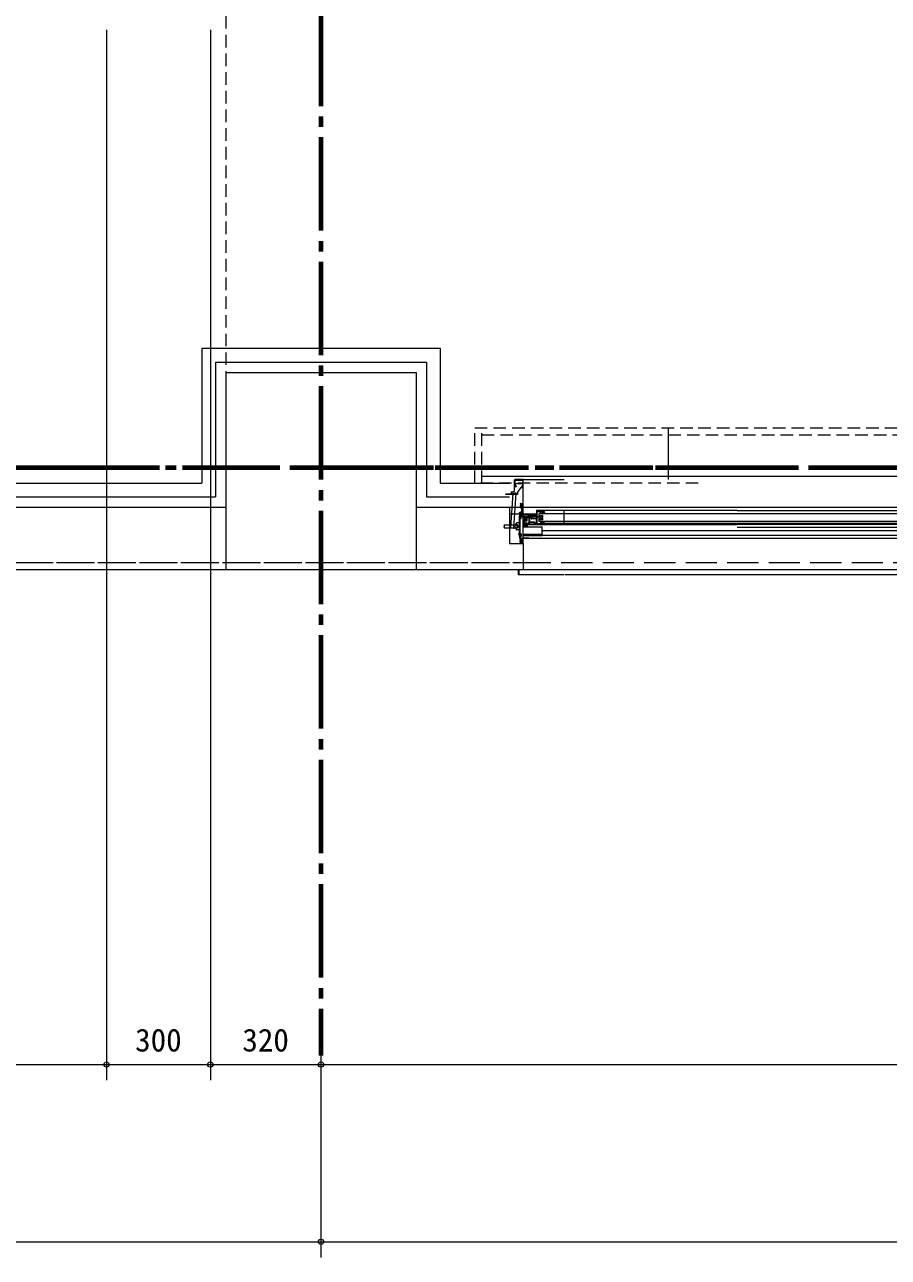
# Model space of a CAD drawing. Units: millimetres at full size, sheet at 1:30. Extents: x -16828 to 149130, y 47892 to 100313.
# Drawn here: x -672 to 1826, y 48667 to 52231 of the extents above; entities that cross this region are included whole.
import ezdxf
from ezdxf.enums import TextEntityAlignment as Align

# ---------------------------------------------------------------- set-up
doc = ezdxf.new("R2010")
doc.units = ezdxf.units.MM
doc.header["$LTSCALE"] = 30
doc.header["$PDMODE"] = 32
doc.header["$PDSIZE"] = 15
for name, pattern in [('CHAIN2', [12, 9, -1, 1, -1]), ('DASHED1', [1.8, 1.2, -0.6]), ('DASHED3', [4, 3, -1]), ('DOUBLE_CHAIN1', [8.8, 5, -1, 0.6, -0.6, 0.6, -1])]:
    doc.linetypes.add(name, pattern=pattern)
for name, color, linetype, lineweight in [('0-0', 7, 'CHAIN2', 15), ('0-1', 7, 'Continuous', 15), ('2-0_通芯', 7, 'DOUBLE_CHAIN1', 15), ('2-1_躯体', 7, 'Continuous', 15), ('2-3_間仕切り', 7, 'Continuous', 15), ('2-A_建具', 7, 'Continuous', 15), ('9-6_無題7', 7, 'Continuous', 15)]:
    doc.layers.add(name, color=color, linetype=linetype, lineweight=lineweight)
doc.styles.add('ＭＳ ゴシック', font='')
doc.styles.get('ＭＳ ゴシック').set_extended_font_data('MS Gothic')

msp = doc.modelspace()

# ---------------------------------------------------------------- linework, layer by layer
at = {"layer": '0-0', "color": 1, "lineweight": 60}
for p, q in [((184.96, 68105.86), (184.96, 49250.86)), ((-9565.04, 50950.86), (35684.96, 50950.86))]:
    msp.add_line(p, q, dxfattribs=at)
at = {"layer": '0-1', "linetype": 'DASHED1'}
msp.add_line((-90.04, 55225.86), (-90.04, 50655.86), dxfattribs=at)
at = {"layer": '0-1'}
for p, q in [((-90.04, 51225.86), (459.96, 51225.86)), ((-90.04, 51225.86), (-90.04, 50655.86)), ((459.96, 51225.86), (459.96, 50655.86)), ((-1260.04, 50835.86), (-90.04, 50835.86)), ((459.96, 50835.86), (5909.96, 50835.86)), ((-6110.04, 50655.86), (31079.96, 50655.86))]:
    msp.add_line(p, q, dxfattribs=at)
at = {"layer": '0-1', "linetype": 'DASHED3'}
msp.add_line((-1280.04, 50675.86), (21780.96, 50675.86), dxfattribs=at)
at = {"layer": '2-0_通芯', "color": 1, "lineweight": 60}
msp.add_line((-10727.74, 50950.86), (35684.96, 50950.86), dxfattribs=at)
at = {"layer": '2-1_躯体'}
for p, q in [((-90.04, 51225.86), (459.96, 51225.86)), ((-90.04, 51225.86), (-90.04, 50655.86)), ((459.96, 51225.86), (459.96, 50655.86)), ((-1260.04, 50835.86), (-90.04, 50835.86)), ((459.96, 50835.86), (729.96, 50835.86)), ((-1300.04, 50655.86), (769.96, 50655.86))]:
    msp.add_line(p, q, dxfattribs=at)
at = {"layer": '2-1_躯体', "linetype": 'DASHED3'}
msp.add_line((-1300.04, 50675.86), (769.96, 50675.86), dxfattribs=at)
at = {"layer": '2-1_躯体'}
msp.add_lwpolyline([(729.96, 50835.86), (729.96, 50730.86), (769.96, 50730.86), (769.96, 50655.86)], dxfattribs=at)
at = {"layer": '2-3_間仕切り'}
for p, q in [((-160.04, 51295.86), (-160.04, 50905.86)), ((-120.04, 51255.86), (-120.04, 50865.86)), ((-1275.04, 50905.86), (-160.04, 50905.86)), ((529.96, 50905.86), (729.96, 50905.86)), ((489.96, 50865.86), (729.96, 50865.86))]:
    msp.add_line(p, q, dxfattribs=at)
for points in [[(-5900.04, 55195.86), (-5900.04, 51255.86), (-5510.04, 51255.86), (-5510.04, 50865.86), (-120.04, 50865.86)], [(-160.04, 51295.86), (529.96, 51295.86), (529.96, 50905.86)], [(-120.04, 51255.86), (489.96, 51255.86), (489.96, 50865.86)]]:
    msp.add_lwpolyline(points, dxfattribs=at)
at = {"layer": '2-A_建具', "linetype": 'DASHED1'}
for p, q in [((649.96, 50905.86), (649.96, 51065.86)), ((649.96, 51045.86), (5719.96, 51045.86)), ((1275.96, 51065.86), (5093.96, 51065.86))]:
    msp.add_line(p, q, dxfattribs=at)
at = {"layer": '2-A_建具'}
for p, q in [((1189.96, 50915.86), (1189.96, 51065.86)), ((649.96, 50925.86), (5719.96, 50925.86)), ((744.96, 50882.91), (744.96, 50915.36)), ((769.46, 50915.86), (745.46, 50915.86)), ((746.96, 50898.81), (746.96, 50904.41)), ((746.96, 50904.41), (767.96, 50904.41)), ((767.96, 50904.41), (767.96, 50898.81)), ((769.96, 50915.86), (888.46, 50915.86)), ((719.96, 50874.71), (752.96, 50874.71)), ((719.96, 50872.41), (719.96, 50874.71)), ((752.96, 50872.41), (719.96, 50872.41)), ((722.61, 50872.41), (722.61, 50874.71)), ((727.11, 50872.41), (727.11, 50874.71)), ((733.47, 50776.16), (740.27, 50876.96)), ((734.96, 50880.23), (744.96, 50882.91)), ((734.96, 50880.23), (734.96, 50874.71)), ((740.27, 50876.96), (741.33, 50877.89)), ((740.27, 50876.96), (749.25, 50876.36)), ((742.45, 50775.56), (749.25, 50876.36)), ((744.96, 50895.91), (749.76, 50895.91)), ((745.46, 50895.86), (749.21, 50895.86)), ((748.46, 50897.31), (746.96, 50898.81)), ((749.76, 50897.31), (748.46, 50897.31)), ((752.96, 50879.56), (752.96, 50872.41)), ((761.16, 50865.66), (760.96, 50865.86)), ((766.46, 50897.31), (765.16, 50897.31)), ((765.16, 50895.91), (767.96, 50895.91)), ((765.71, 50895.86), (767.96, 50895.86)), ((767.96, 50898.81), (766.46, 50897.31)), ((767.96, 50895.91), (767.96, 50892.41)), ((768.46, 50895.36), (768.46, 50846.19)), ((764.76, 50844.11), (764.9, 50844.11)), ((764.9, 50841.81), (764.76, 50841.81)), ((765.66, 50844.58), (765.75, 50844.66)), ((765.75, 50841.26), (765.66, 50841.35)), ((766.54, 50844.8), (766.66, 50844.75)), ((766.66, 50841.17), (766.54, 50841.12)), ((767.31, 50844.55), (767.46, 50844.54)), ((767.46, 50841.39), (767.31, 50841.37)), ((768.28, 50843.36), (768.24, 50843.21)), ((768.24, 50842.71), (768.28, 50842.56)), ((807.76, 50815.86), (729.96, 50815.86)), ((757.66, 50810.36), (757.66, 50751.36)), ((759.96, 50810.36), (757.66, 50810.36)), ((760.03, 50804.25), (757.73, 50803.32)), ((758.23, 50816.51), (757.75, 50817.53)), ((758.23, 50816.51), (764.29, 50820.01)), ((761.84, 50817.25), (759.38, 50821.51)), ((759.9, 50816.67), (763.32, 50818.64)), ((759.9, 50816.67), (759.94, 50816.59)), ((763.72, 50817.96), (759.94, 50816.59)), ((759.94, 50816.59), (760.38, 50816.59)), ((759.96, 50807.36), (759.96, 50815.86)), ((759.96, 50810.36), (759.96, 50751.36)), ((760.01, 50816.96), (760.11, 50816.79)), ((761.53, 50804.86), (760.03, 50804.25)), ((763.21, 50803.06), (760.03, 50801.77)), ((760.2, 50816.13), (760.42, 50816.51)), ((760.2, 50816.13), (760.29, 50815.98)), ((764.07, 50817.36), (760.29, 50815.98)), ((760.29, 50815.98), (760.73, 50815.98)), ((760.38, 50816.59), (763.5, 50817.58)), ((760.42, 50816.51), (760.38, 50816.59)), ((763.54, 50817.51), (760.42, 50816.51)), ((760.55, 50815.53), (760.77, 50815.91)), ((760.73, 50815.98), (763.85, 50816.98)), ((760.77, 50815.91), (760.73, 50815.98)), ((760.9, 50814.92), (764.68, 50816.29)), ((760.9, 50814.92), (761.12, 50815.3)), ((760.9, 50814.92), (760.99, 50814.77)), ((764.77, 50816.14), (760.99, 50814.77)), ((760.99, 50814.77), (761.43, 50814.77)), ((761.12, 50815.3), (761.08, 50815.38)), ((764.24, 50816.29), (761.12, 50815.3)), ((761.25, 50814.32), (765.03, 50815.69)), ((761.25, 50814.32), (761.47, 50814.69)), ((761.25, 50814.32), (761.34, 50814.16)), ((765.12, 50815.54), (761.34, 50814.16)), ((761.34, 50814.16), (761.78, 50814.16)), ((761.43, 50814.77), (764.55, 50815.76)), ((761.47, 50814.69), (761.43, 50814.77)), ((764.59, 50815.69), (761.47, 50814.69)), ((761.53, 50810.36), (761.53, 50804.86)), ((763.83, 50810.36), (761.53, 50810.36)), ((761.6, 50813.71), (765.38, 50815.08)), ((761.6, 50813.71), (761.82, 50814.09)), ((761.6, 50813.71), (761.69, 50813.56)), ((765.47, 50814.93), (761.69, 50813.56)), ((761.69, 50813.56), (762.13, 50813.56)), ((761.78, 50817.75), (763.15, 50818.19)), ((761.78, 50814.16), (764.9, 50815.16)), ((761.82, 50814.09), (761.78, 50814.16)), ((764.94, 50815.08), (761.82, 50814.09)), ((761.95, 50813.1), (765.73, 50814.48)), ((761.95, 50813.1), (762.17, 50813.48)), ((761.95, 50813.1), (762.04, 50812.95)), ((765.82, 50814.32), (762.04, 50812.95)), ((762.04, 50812.95), (762.48, 50812.95)), ((762.13, 50813.56), (765.25, 50814.55)), ((762.17, 50813.48), (762.13, 50813.56)), ((765.29, 50814.48), (762.17, 50813.48)), ((762.3, 50812.5), (762.52, 50812.88)), ((762.3, 50812.5), (762.9, 50812.72)), ((762.3, 50812.5), (762.39, 50812.35)), ((762.94, 50815.35), (762.34, 50816.39)), ((762.99, 50812.56), (762.39, 50812.35)), ((762.48, 50812.95), (765.6, 50813.95)), ((762.52, 50812.88), (762.48, 50812.95)), ((765.64, 50813.87), (762.52, 50812.88)), ((763.22, 50811.66), (762.83, 50812.35)), ((763.01, 50818.69), (763.11, 50818.52)), ((763.37, 50818.57), (763.15, 50818.19)), ((763.19, 50818.11), (763.15, 50818.19)), ((763.18, 50811.63), (763.44, 50811.78)), ((765.51, 50810.91), (763.31, 50812.99)), ((763.41, 50812.9), (766.08, 50813.87)), ((763.44, 50814.48), (766.72, 50808.8)), ((763.72, 50817.96), (763.5, 50817.58)), ((763.54, 50817.51), (763.5, 50817.58)), ((766.17, 50813.72), (763.55, 50812.77)), ((764.29, 50820.01), (763.65, 50820.93)), ((763.7, 50812.62), (765.95, 50813.34)), ((763.83, 50803.98), (763.83, 50810.36)), ((764.07, 50817.36), (763.85, 50816.98)), ((763.89, 50816.9), (763.85, 50816.98)), ((763.98, 50817.51), (764.07, 50817.36)), ((764.15, 50812.19), (766.04, 50813.28)), ((764.42, 50816.75), (764.2, 50816.37)), ((764.24, 50816.29), (764.2, 50816.37)), ((764.68, 50816.29), (764.24, 50816.29)), ((764.32, 50809.65), (766.13, 50809.53)), ((764.49, 50809.97), (765.95, 50809.84)), ((764.77, 50816.14), (764.55, 50815.76)), ((764.59, 50815.69), (764.55, 50815.76)), ((765.03, 50815.69), (764.59, 50815.69)), ((764.68, 50816.29), (764.77, 50816.14)), ((765.12, 50815.54), (764.9, 50815.16)), ((764.94, 50815.08), (764.9, 50815.16)), ((765.38, 50815.08), (764.94, 50815.08)), ((765.03, 50815.69), (765.12, 50815.54)), ((765.47, 50814.93), (765.25, 50814.55)), ((765.29, 50814.48), (765.25, 50814.55)), ((765.73, 50814.48), (765.29, 50814.48)), ((765.38, 50815.08), (765.47, 50814.93)), ((765.51, 50810.91), (766.39, 50809.68)), ((765.82, 50814.32), (765.6, 50813.95)), ((765.64, 50813.87), (765.6, 50813.95)), ((766.08, 50813.87), (765.64, 50813.87)), ((765.73, 50814.48), (765.82, 50814.32)), ((765.92, 50811.6), (767.14, 50811.37)), ((766.17, 50813.72), (765.95, 50813.34)), ((765.99, 50813.26), (765.95, 50813.34)), ((765.95, 50809.84), (766.13, 50809.53)), ((766.04, 50813.28), (767.18, 50811.3)), ((766.08, 50813.87), (766.17, 50813.72)), ((766.13, 50809.53), (766.39, 50809.68)), ((767.18, 50811.3), (766.39, 50809.68)), ((768.76, 50814.66), (768.76, 50747.06)), ((769.96, 50818.26), (768.96, 50819.26)), ((769.96, 50814.86), (783.16, 50814.86)), ((807.96, 50808.96), (769.96, 50808.96)), ((781.46, 50799.46), (769.96, 50799.46)), ((769.96, 50796.06), (775.08, 50796.06)), ((772.46, 50804.66), (781.46, 50804.66)), ((772.46, 50792.46), (772.46, 50788.8)), ((777.39, 50808.94), (773.17, 50807.67)), ((781.24, 50796.46), (775.86, 50796.41)), ((778.86, 50804.06), (778.86, 50803.01)), ((780.09, 50804.36), (779.16, 50804.36)), ((779.19, 50802.54), (781.19, 50801.81)), ((780.39, 50806.36), (780.39, 50804.66)), ((781.56, 50806.36), (780.39, 50806.36)), ((781.46, 50796.41), (781.46, 50804.66)), ((781.56, 50807.03), (781.56, 50806.36)), ((784.96, 50814.46), (807.76, 50814.46)), ((785.36, 50804.36), (785.36, 50807.03)), ((785.36, 50804.36), (785.96, 50804.36)), ((807.96, 50802.03), (795.03, 50802.03)), ((1388.71, 50826.36), (807.76, 50826.36)), ((807.76, 50825.86), (830.26, 50825.86)), ((829.26, 50826.86), (808.76, 50826.86)), ((1962.46, 50817.06), (814.96, 50817.06)), ((814.96, 50817.06), (814.96, 50795.06)), ((814.96, 50812.06), (826.96, 50812.06)), ((826.96, 50800.06), (814.96, 50812.06)), ((826.96, 50812.06), (814.96, 50800.06)), ((826.96, 50800.06), (814.96, 50800.06)), ((1962.46, 50795.06), (814.96, 50795.06)), ((819.96, 50818.06), (819.96, 50822.56)), ((819.96, 50794.06), (819.96, 50789.56)), ((820.96, 50823.56), (823.96, 50823.56)), ((823.96, 50817.06), (820.96, 50817.06)), ((823.96, 50795.06), (820.96, 50795.06)), ((824.96, 50817.06), (824.96, 50824.26)), ((824.96, 50819.45), (829.07, 50823.56)), ((824.96, 50820.86), (827.66, 50823.56)), ((824.96, 50822.27), (826.25, 50823.56)), ((824.96, 50823.56), (829.96, 50823.56)), ((824.96, 50818.03), (830.06, 50823.13)), ((824.96, 50822.56), (824.96, 50818.06)), ((824.96, 50822.37), (830.27, 50817.06)), ((824.96, 50820.96), (828.86, 50817.06)), ((824.96, 50819.55), (827.45, 50817.06)), ((824.96, 50818.13), (826.03, 50817.06)), ((824.96, 50789.75), (830.27, 50795.06)), ((824.96, 50791.16), (828.86, 50795.06)), ((824.96, 50792.58), (827.45, 50795.06)), ((824.96, 50795.06), (824.96, 50787.86)), ((824.96, 50793.99), (826.03, 50795.06)), ((824.96, 50794.09), (830.06, 50788.99)), ((824.96, 50789.56), (824.96, 50794.06)), ((824.96, 50792.68), (829.07, 50788.56)), ((825.19, 50823.56), (831.39, 50817.36)), ((825.19, 50788.56), (831.39, 50794.76)), ((825.4, 50817.06), (830.32, 50821.98)), ((825.4, 50795.06), (830.32, 50790.14)), ((826.6, 50823.56), (830.97, 50819.2)), ((826.6, 50788.56), (830.97, 50792.93)), ((826.82, 50817.06), (830.59, 50820.83)), ((826.82, 50795.06), (830.59, 50791.29)), ((826.96, 50800.06), (826.96, 50812.06)), ((828.02, 50823.56), (830.54, 50821.03)), ((828.23, 50817.06), (830.85, 50819.68)), ((828.23, 50795.06), (830.85, 50792.44)), ((829.43, 50823.56), (830.12, 50822.87)), ((829.65, 50817.06), (831.12, 50818.53)), ((829.65, 50795.06), (831.12, 50793.59)), ((829.96, 50823.56), (831.46, 50817.06)), ((829.96, 50788.56), (831.46, 50795.06)), ((830.26, 50825.56), (830.26, 50825.86)), ((831.06, 50817.06), (831.38, 50817.39)), ((831.06, 50795.06), (831.38, 50794.74)), ((888.56, 50786.66), (888.56, 50826.36)), ((1947.46, 50825.56), (1388.71, 50825.56)), ((714.96, 50785.36), (753.16, 50785.36)), ((714.96, 50776.36), (753.16, 50776.36)), ((742.45, 50775.56), (733.47, 50776.16)), ((742.45, 50775.56), (741.38, 50774.63)), ((748.66, 50787.86), (748.66, 50773.86)), ((757.66, 50790.86), (751.66, 50790.86)), ((757.66, 50770.86), (751.66, 50770.86)), ((753.16, 50785.36), (754.16, 50784.36)), ((753.16, 50785.36), (753.16, 50776.36)), ((754.96, 50758.86), (764.96, 50758.86)), ((763.21, 50758.67), (760.04, 50759.95)), ((761.54, 50751.36), (761.54, 50756.86)), ((763.84, 50757.74), (763.84, 50751.36)), ((769.96, 50786.56), (1388.71, 50786.56)), ((769.96, 50780.26), (781.46, 50780.26)), ((769.96, 50758.2), (824.96, 50758.2)), ((770.96, 50779.66), (823.96, 50779.66)), ((773.17, 50787.85), (777.39, 50786.58)), ((776.26, 50782.06), (776.26, 50781.56)), ((776.28, 50782.16), (776.46, 50782.35)), ((777.96, 50782.36), (776.56, 50782.36)), ((776.73, 50781.26), (777.83, 50782.36)), ((777.26, 50781.46), (779.36, 50781.46)), ((778.77, 50789.75), (777.46, 50790.36)), ((779.96, 50784.76), (778.14, 50786.16)), ((778.26, 50782.79), (780.23, 50784.76)), ((778.26, 50782.66), (778.26, 50783.76)), ((778.27, 50781.46), (779.86, 50783.05)), ((780.56, 50784.76), (778.34, 50786.44)), ((778.42, 50784.3), (778.72, 50784.61)), ((779.26, 50784.76), (782.46, 50784.76)), ((779.45, 50781.29), (780.52, 50782.36)), ((779.86, 50782.82), (779.86, 50783.46)), ((780.16, 50783.76), (782.16, 50783.76)), ((780.66, 50782.36), (780.32, 50782.36)), ((780.33, 50789.72), (784.97, 50791.39)), ((780.37, 50781.35), (780.87, 50781.85)), ((780.57, 50783.76), (781.57, 50784.76)), ((781.92, 50783.76), (782.46, 50784.3)), ((782.16, 50785.89), (781.96, 50784.76)), ((782.46, 50784.06), (782.46, 50786.06)), ((782.46, 50781.26), (782.46, 50782.56)), ((815, 50788.49), (814.92, 50788.49)), ((820.96, 50788.56), (823.96, 50788.56)), ((824.96, 50791.26), (827.66, 50788.56)), ((824.96, 50789.85), (826.25, 50788.56)), ((1952.46, 50788.56), (824.96, 50788.56)), ((824.96, 50755.16), (824.96, 50778.66)), ((1947.46, 50768.06), (824.96, 50768.06)), ((828.02, 50788.56), (830.54, 50791.09)), ((829.43, 50788.56), (830.12, 50789.25)), ((829.96, 50786.46), (829.96, 50788.06)), ((829.96, 50786.66), (1388.71, 50786.66)), ((1947.76, 50786.56), (1388.71, 50786.56)), ((1947.46, 50777.56), (1388.71, 50777.56)), ((759.96, 50751.36), (757.66, 50751.36)), ((759.96, 50746.36), (759.96, 50754.36)), ((759.96, 50736.86), (768.96, 50745.86)), ((759.96, 50739.86), (765.96, 50745.86)), ((759.96, 50742.86), (762.96, 50745.86)), ((759.96, 50745.86), (768.96, 50736.86)), ((759.96, 50733.86), (768.96, 50742.86)), ((759.96, 50742.86), (768.96, 50733.86)), ((759.96, 50739.86), (768.96, 50730.86)), ((759.96, 50736.86), (764.81, 50732.01)), ((759.96, 50733.86), (760.65, 50733.17)), ((1965.26, 50745.86), (760.46, 50745.86)), ((763.84, 50751.36), (761.54, 50751.36)), ((761.92, 50732.82), (768.96, 50739.86)), ((762.96, 50745.86), (768.96, 50739.86)), ((764.26, 50732.17), (768.96, 50736.86)), ((765.96, 50745.86), (768.96, 50742.86)), ((766.61, 50731.51), (768.96, 50733.86)), ((770.96, 50754.16), (823.96, 50754.16)), ((754.96, 50655.86), (754.96, 50640.86)), ((756.96, 50655.86), (756.96, 50640.86)), ((888.46, 50640.86), (754.96, 50640.86)), ((5478.46, 50640.86), (891.46, 50640.86))]:
    msp.add_line(p, q, dxfattribs=at)
at = {"layer": '2-A_建具', "linetype": 'DASHED1'}
msp.add_lwpolyline([(1275.96, 50905.86), (629.96, 50905.86), (629.96, 51065.86), (1275.96, 51065.86)], dxfattribs=at)
at = {"layer": '2-A_建具'}
for points in [[(746.53, 50911.5), (746.46, 50911.69), (746.46, 50913.86)], [(746.53, 50901.5), (746.46, 50901.69), (746.46, 50910.03), (746.53, 50910.22)], [(746.46, 50897.56), (746.46, 50900.03), (746.53, 50900.22)], [(746.96, 50914.36), (750.63, 50914.36), (750.82, 50914.29)], [(752.1, 50914.29), (752.29, 50914.36), (762.63, 50914.36), (762.82, 50914.29)], [(764.1, 50914.29), (764.29, 50914.36), (767.96, 50914.36)], [(768.46, 50913.86), (768.46, 50911.69), (768.39, 50911.5)], [(768.39, 50910.22), (768.46, 50910.03), (768.46, 50901.69), (768.39, 50901.5)], [(768.39, 50900.22), (768.46, 50900.03), (768.46, 50897.56)], [(769.96, 50798.16), (769.96, 50915.36), (769.46, 50915.86)], [(741.33, 50877.89), (748.32, 50877.42), (749.25, 50876.36)], [(748.68, 50897.15), (748.47, 50897.06), (746.96, 50897.06)], [(767.96, 50892.41), (761.96, 50892.41), (752.96, 50879.56)], [(767.96, 50897.06), (766.44, 50897.06), (766.23, 50897.15)], [(764.86, 50831.56), (764.86, 50829.16), (764.56, 50828.86), (764.56, 50820.16), (761.65, 50818.48), (761.55, 50818.29), (761.08, 50818.01), (760.86, 50818.02), (758.05, 50816.4), (759.17, 50814.46), (759.96, 50814.46)], [(766.46, 50846.16), (762.38, 50846.16), (761.86, 50846.46), (761.16, 50846.46), (761.16, 50844.86), (764.06, 50844.86), (764.36, 50844.54)], [(764.36, 50841.38), (764.06, 50841.06), (761.16, 50841.06), (761.16, 50839.46), (762.16, 50839.46), (762.16, 50836.46), (763.56, 50836.46), (763.56, 50836.96), (763.16, 50837.53), (763.16, 50839.76), (768.46, 50839.76), (768.46, 50832.36), (766.56, 50832.36)], [(764.13, 50839.31), (763, 50837.37), (763.8, 50837.15), (764.71, 50833.76), (763.66, 50833.76)], [(766.06, 50826.32), (766.06, 50833.37), (765.06, 50837.11), (765.06, 50839.06)], [(766.56, 50831.36), (768.46, 50831.36), (768.46, 50818.26)], [(758.3, 50819.28), (759.99, 50818.16), (761.29, 50818.21)], [(760.2, 50816.13), (763.98, 50817.51), (763.54, 50817.51)], [(760.32, 50816.91), (763.63, 50818.11), (763.72, 50817.96)], [(768.76, 50814.66), (760.86, 50814.66), (760.86, 50808.86), (761.56, 50808.86), (761.56, 50807.9), (760.96, 50806.86), (760.46, 50806.86)], [(760.55, 50815.53), (764.33, 50816.9), (764.42, 50816.75), (760.64, 50815.38)], [(760.55, 50815.53), (760.64, 50815.38), (761.08, 50815.38), (764.2, 50816.37)], [(764.33, 50816.9), (763.89, 50816.9), (760.77, 50815.91)], [(761.85, 50821.33), (761.98, 50819.31), (761.29, 50818.21)], [(763.63, 50818.11), (763.19, 50818.11), (761.44, 50817.55)], [(762.11, 50815.86), (764.58, 50817.29), (765.41, 50815.86)], [(762.39, 50812.35), (762.83, 50812.35), (763.07, 50812.42)], [(763.32, 50818.64), (763.37, 50818.57), (762.9, 50818.4)], [(765.95, 50809.84), (762.91, 50812.69), (764.49, 50809.97)], [(763.18, 50811.63), (764.32, 50809.65), (764.49, 50809.97)], [(765.56, 50810.81), (765.92, 50811.6), (765.34, 50812.88)], [(767.47, 50818.65), (767.19, 50817.06), (766.06, 50817.06), (766.06, 50825.4), (765.94, 50825.59), (765.94, 50826.14), (766.06, 50826.32)], [(768.46, 50820.36), (766.29, 50820.36), (766.06, 50817.8)], [(767.05, 50817.67), (767.33, 50819.26), (768.46, 50819.26)], [(780.26, 50799.46), (780.26, 50798.16), (769.96, 50798.16)], [(774.86, 50782.56), (774.86, 50781.46), (769.96, 50781.46), (769.96, 50796.76), (772.27, 50796.76)], [(807.96, 50808.86), (794.46, 50808.86), (794.46, 50809.06), (777.53, 50809.06), (777.53, 50808.96), (773.17, 50807.67), (772.66, 50807.31), (772.46, 50806.72)], [(772.46, 50806.72), (772.46, 50804.66), (774.76, 50804.66), (774.76, 50805.46), (773.66, 50805.46), (773.66, 50806.67), (774.85, 50807.03), (778.86, 50807.03), (778.86, 50805.46), (777.76, 50805.46), (777.76, 50804.66), (780.06, 50804.66), (780.06, 50807.03), (785.96, 50807.03), (785.96, 50788.49), (780.06, 50788.49), (780.06, 50790.86), (779.06, 50790.86), (779.06, 50788.49), (774.85, 50788.49), (773.46, 50788.91), (773.46, 50790.36)], [(781.46, 50796.41), (775.86, 50796.41), (775.22, 50796.18), (773.53, 50794.76), (772.46, 50792.46)], [(772.66, 50796.46), (776.96, 50796.46), (781, 50796.81)], [(783.76, 50814.26), (784.96, 50814.26), (784.96, 50815.86)], [(793.03, 50804.03), (793.03, 50807.03), (787.89, 50807.03), (787.89, 50793.49), (800.89, 50793.49)], [(807.96, 50825.06), (807.96, 50803.96), (794.96, 50803.96), (794.96, 50808.46)], [(802.89, 50791.49), (802.89, 50788.49), (807.96, 50788.49), (807.96, 50802.03)], [(807.76, 50826.36), (807.76, 50809.55), (807.96, 50809.55)], [(829.96, 50824.06), (829.96, 50825.56), (808.46, 50825.56)], [(811.16, 50806.86), (811.96, 50806.86), (811.96, 50808.96), (809.96, 50808.96), (809.96, 50823.63), (822.23, 50823.63), (823.96, 50824.26), (824.96, 50824.26)], [(814, 50788.49), (809.96, 50788.49), (809.96, 50807.03), (810.83, 50807.03)], [(741.38, 50774.63), (734.4, 50775.1), (733.47, 50776.16)], [(754.16, 50784.36), (754.16, 50777.36), (753.16, 50776.36)], [(761.54, 50756.86), (760.04, 50757.47), (757.74, 50758.4)], [(781.46, 50783.56), (780.16, 50783.56), (780.16, 50782.76), (781.26, 50782.76), (781.26, 50781.26), (776.06, 50781.26), (776.06, 50782.76), (777.16, 50782.76), (777.16, 50783.56), (769.96, 50783.56)], [(783.16, 50746.86), (769.96, 50746.86), (769.96, 50778.66)], [(772.46, 50791.16), (777.46, 50791.16), (777.46, 50790.36)], [(772.46, 50788.8), (777.53, 50786.66), (777.53, 50786.46), (787.46, 50786.46), (787.46, 50786.66), (801.46, 50786.66), (801.46, 50786.46), (829.96, 50786.46)], [(787.96, 50787.06), (787.96, 50791.56), (800.96, 50791.56), (800.96, 50787.06)], [(824.96, 50787.86), (823.96, 50787.86), (822.23, 50788.49), (815.92, 50788.49)], [(760.46, 50754.86), (760.96, 50754.86), (761.56, 50753.82), (761.56, 50752.86), (760.86, 50752.86), (760.86, 50747.06), (768.76, 50747.06)], [(768.96, 50744.86), (768.96, 50731.86), (769.96, 50730.86)], [(784.96, 50745.86), (784.96, 50747.46), (783.76, 50747.46)], [(824.96, 50755.16), (1965.46, 50755.16), (1965.46, 50739.06)]]:
    msp.add_lwpolyline(points, dxfattribs=at)
for centre, radius, start, end in [((745.46, 50915.36), 0.5, 90.00001, 179.99999), ((746.96, 50913.86), 0.5, 90.00001, 179.99999), ((745.76, 50910.86), 1, 320.28486, 39.71514), ((745.76, 50900.86), 1, 320.28486, 39.71514), ((751.46, 50915.06), 1, 230.28486, 309.71514), ((763.46, 50915.06), 1, 230.28486, 309.71514), ((767.96, 50913.86), 0.5, 0.00001, 89.99999), ((769.16, 50910.86), 1, 140.28486, 219.71514), ((769.16, 50900.86), 1, 140.28486, 219.71514), ((739.97, 50872.47), 1.5, 146.14066, 266.14066), ((740.07, 50873.97), 1.5, 146.14066, 266.14066), ((740.17, 50875.47), 1.5, 86.14066, 266.14066), ((745.46, 50896.36), 0.5, 180.00001, 269.99999), ((746.96, 50897.56), 0.5, 180.00001, 269.99999), ((749.21, 50896.61), 0.75, 270.00002, 134.41533), ((749.76, 50896.61), 0.7, 270, 90), ((765.16, 50896.61), 0.7, 90, 270), ((765.71, 50896.61), 0.75, 45.58467, 269.99998), ((767.96, 50897.56), 0.5, 270.00001, 359.99999), ((767.96, 50895.36), 0.5, 0.00001, 89.99999), ((763.66, 50833.26), 0.5, 89.99999, 270.00001), ((763.66, 50831.56), 1.2, 0.00001, 89.99999), ((764.56, 50839.06), 0.5, 0, 150.00001), ((764.76, 50844.51), 0.4, 175.90396, 270.00001), ((764.76, 50841.41), 0.4, 89.99999, 184.09604), ((764.9, 50844.51), 0.4, 270.00007, 315.20724), ((764.9, 50841.41), 0.4, 44.79276, 89.99993), ((766.46, 50842.96), 1.8, 116.26017, 135.20714), ((766.46, 50842.96), 1.8, 224.79286, 243.73983), ((766.2, 50844.44), 0.5, 46.86987, 153.13005), ((766.2, 50841.48), 0.5, 206.86995, 313.13013), ((766.56, 50831.86), 0.5, 89.99999, 270.00001), ((766.46, 50842.96), 3.2, 63.61222, 90.00002), ((766.46, 50842.96), 1.8, 61.96927, 83.73983), ((766.46, 50842.96), 1.8, 276.26017, 298.03073), ((767.69, 50843.82), 0.75, 322.29964, 107.7004), ((767.69, 50842.1), 0.75, 252.2996, 37.70036), ((768.06, 50846.19), 0.4, 243.61216, 359.99994), ((766.46, 50842.96), 1.8, 351.96925, 8.03075), ((758.93, 50818.08), 1.3, 135.88085, 205), ((764.46, 50812.72), 9, 104.11915, 135.88085), ((759.58, 50816.71), 0.5, 30, 120), ((760.46, 50815.36), 0.5, 90, 180), ((760.46, 50807.36), 0.5, 180, 270), ((762.58, 50820.19), 1.3, 35, 104.11915), ((763.13, 50812.82), 0.248, 42.80904, 210), ((763.44, 50818.94), 0.5, 120, 210), ((762.83, 50803.98), 1, 292.00335, 0), ((766.56, 50817.76), 0.5, 175, 349.99999), ((767.96, 50820.96), 0.5, 360, 170.00001), ((772.27, 50796.56), 0.2, 14.47751, 90), ((773.46, 50806.72), 1, 106.69924, 180), ((775.46, 50792.46), 3, 130, 180), ((772.66, 50796.66), 0.2, 194.47751, 270), ((775.87, 50795.41), 1, 90.5, 130), ((777.53, 50808.46), 0.5, 90, 106.69924), ((779.16, 50804.06), 0.3, 90, 180), ((779.36, 50803.01), 0.5, 180, 250), ((780.09, 50804.66), 0.3, 270, 359.99999), ((780.96, 50797.31), 0.5, 275, 0), ((780.96, 50801.36), 0.5, 0, 70), ((781.16, 50796.76), 0.3, 270.5, 359.99999), ((783.16, 50814.56), 0.3, 0, 90), ((783.76, 50814.56), 0.3, 180, 270), ((784.46, 50792.81), 1.5, 289.85326, 359.99999), ((795.03, 50804.03), 2, 180, 270), ((794.46, 50808.46), 0.5, 0, 90), ((800.89, 50791.49), 2, 0, 90), ((808.76, 50825.86), 1, 90, 180), ((808.46, 50825.06), 0.5, 90, 180), ((810.83, 50806.83), 0.2, 35.09963, 90), ((811.16, 50807.06), 0.2, 215.09963, 270), ((820.96, 50822.56), 1, 89.9999, 179.9999), ((820.96, 50818.06), 1, 179.9999, 269.9999), ((820.96, 50794.06), 1, 90.0001, 180.0001), ((823.96, 50822.56), 1, 359.9999, 89.9999), ((823.96, 50818.06), 1, 269.9999, 359.9999), ((823.96, 50794.06), 1, 0.0001, 90.0001), ((829.26, 50825.86), 1, 0, 90), ((829.46, 50824.06), 0.5, 270, 0), ((718.27, 50783.11), 4, 145.77113, 214.22887), ((718.27, 50778.61), 4, 145.77113, 214.22887), ((711.65, 50778.61), 4, 325.77113, 34.22887), ((742.55, 50777.05), 1.5, 266.14066, 86.14066), ((742.65, 50778.55), 1.5, 326.14066, 86.14066), ((742.75, 50780.05), 1.5, 326.14066, 86.14066), ((748.66, 50785.36), 1.5, 60, 180), ((751.66, 50787.86), 3, 90.00155, 180.00122), ((750.16, 50785.36), 1.5, 60, 180), ((751.66, 50773.86), 3, 180.00122, 270.00127), ((751.66, 50785.36), 1.5, 0, 180), ((762.84, 50757.74), 1, 0, 68.00217), ((770.96, 50778.66), 1, 90, 180), ((772.96, 50790.36), 0.5, 0, 180), ((773.46, 50788.8), 1, 180, 253.30076), ((775.86, 50782.56), 1, 90, 180), ((776.56, 50782.06), 0.3, 90, 180), ((776.56, 50781.56), 0.3, 180, 270), ((777.06, 50781.46), 0.2, 270, 0), ((777.53, 50787.06), 0.5, 253.30076, 270), ((778.16, 50786.36), 0.2, 24.41711, 264.41711), ((777.96, 50782.66), 0.3, 270, 0), ((779.26, 50783.76), 1, 90, 180), ((779.19, 50790.66), 1, 245, 262.59308), ((779.56, 50781.46), 0.2, 180, 270), ((779.86, 50782.36), 0.25, 123.05573, 326.94427), ((779.56, 50782.82), 0.3, 303.05573, 0), ((780.16, 50783.46), 0.3, 90, 180), ((779.99, 50790.66), 1, 273.88684, 289.85326), ((780.32, 50782.06), 0.3, 90, 146.94427), ((780.16, 50781.56), 0.3, 270, 315), ((780.66, 50782.06), 0.3, 315, 90), ((781.46, 50782.56), 1, 0, 90), ((781.46, 50781.26), 1, 270, 0), ((782.26, 50786.06), 0.2, 0.00001, 240), ((782.16, 50784.06), 0.3, 270, 0), ((787.46, 50787.06), 0.5, 270, 0), ((801.46, 50787.06), 0.5, 180, 270), ((814, 50788.29), 0.2, 23.57818, 90), ((814.46, 50788.49), 0.3, 203.57818, 336.42182), ((814.92, 50788.29), 0.2, 90, 156.42182), ((815, 50788.29), 0.2, 23.57818, 90), ((815.46, 50788.49), 0.3, 203.57818, 336.42182), ((815.92, 50788.29), 0.2, 90, 156.42182), ((820.96, 50789.56), 1, 180.0001, 270.0001), ((823.96, 50789.56), 1, 270.0001, 0.0001), ((823.96, 50778.66), 1, 0, 90), ((829.46, 50788.06), 0.5, 0, 90), ((760.46, 50754.36), 0.5, 90, 180), ((760.46, 50746.36), 0.5, 180, 270), ((770.96, 50755.16), 1, 180, 270), ((783.16, 50747.16), 0.3, 270, 0), ((783.76, 50747.16), 0.3, 90, 180), ((823.96, 50755.16), 1, 270, 359.99999)]:
    msp.add_arc(centre, radius, start, end, dxfattribs=at)
at = {"layer": '9-6_無題7'}
for p, q in [((-435.04, 52216.44), (-435.04, 49179.49)), ((-135.04, 52216.44), (-135.04, 49179.49)), ((184.96, 49363.05), (184.96, 49179.49)), ((184.96, 49295.63), (184.96, 48667.08)), ((-2815.04, 49224.49), (-435.04, 49224.49)), ((-435.04, 49224.49), (-135.04, 49224.49)), ((-135.04, 49224.49), (184.96, 49224.49)), ((184.96, 49224.49), (6184.96, 49224.49)), ((-5815.04, 48712.08), (184.96, 48712.08)), ((184.96, 48712.08), (6184.96, 48712.08))]:
    msp.add_line(p, q, dxfattribs=at)
for p in [(-435.04, 49224.49), (-135.04, 49224.49), (184.96, 49224.49), (184.96, 48712.08)]:
    msp.add_point(p, dxfattribs=at)

# ---------------------------------------------------------------- texts
at = {"layer": '9-6_無題7', "style": 'ＭＳ ゴシック'}
for s, p in [('300', (-352.54, 49242.49)), ('320', (-42.54, 49242.49))]:
    msp.add_text(s, height=65.98, dxfattribs=at).set_placement(p, align=Align.BOTTOM_LEFT)

doc.saveas('drawing.dxf')
